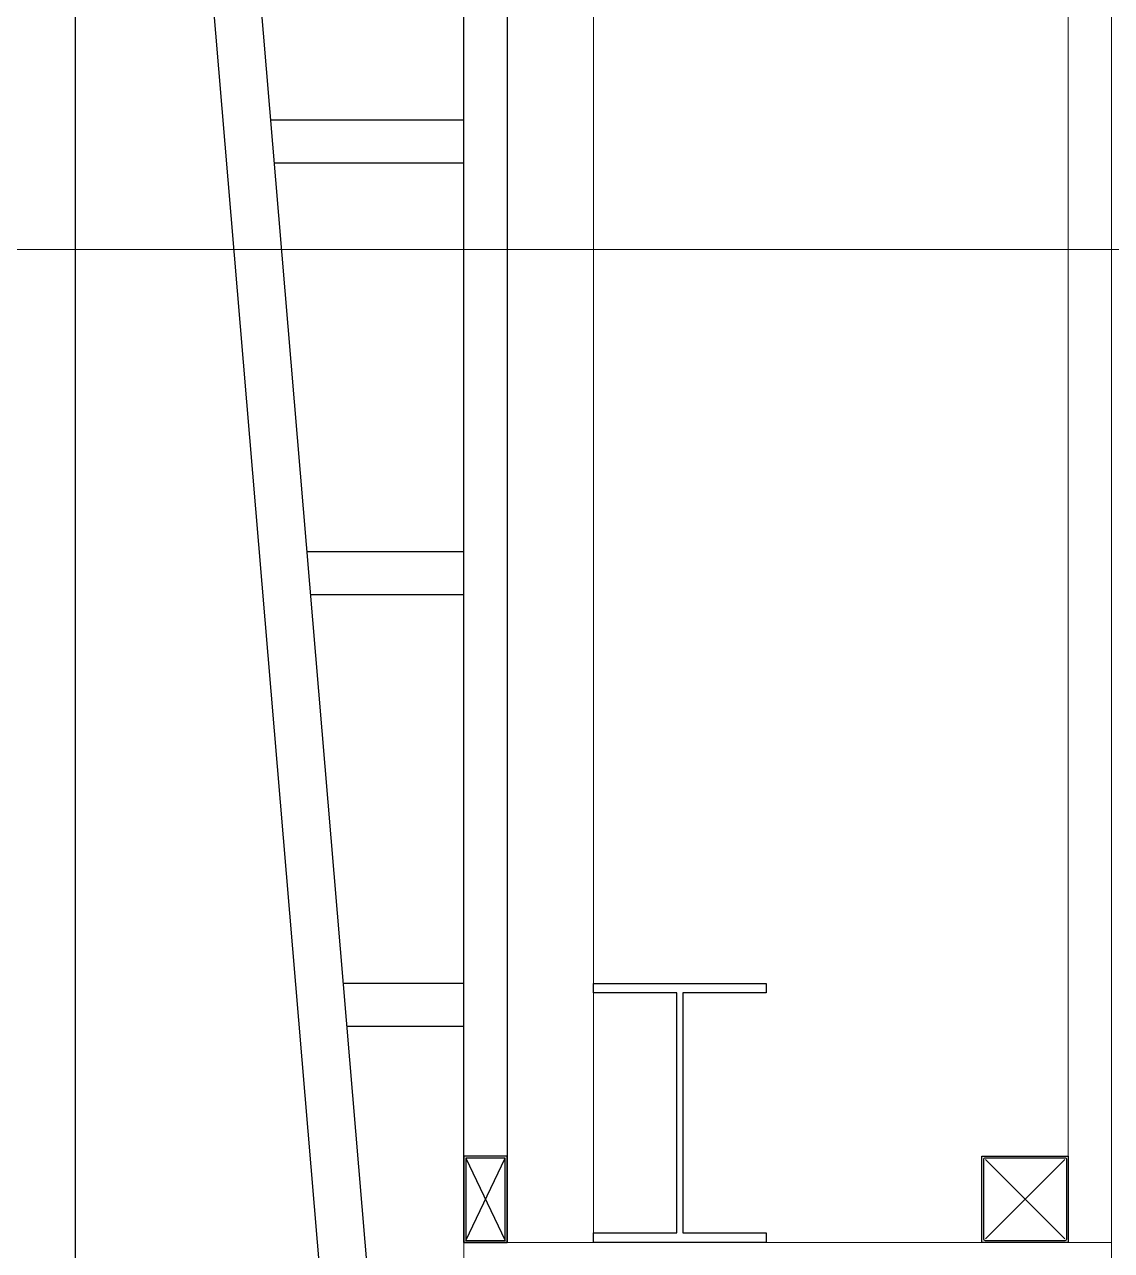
# Model space of a CAD drawing. Header units: millimetres. Extents: x 0 to 420000, y 0 to 297000.
# Drawn here: x 187754 to 189012, y 37541 to 38961 of the extents above; entities that cross this region are included whole.
import ezdxf

# ---------------------------------------------------------------- set-up
doc = ezdxf.new("R2010")
doc.units = ezdxf.units.MM
doc.linetypes.add('CEN', pattern=[62, 60, -1, 0, -1])
doc.layers.add('[0]', color=255, linetype='Continuous')
doc.layers.add('오버헤드 FR', color=1, linetype='Continuous')
for name, color, linetype, lineweight in [('A-AXIS-LINE', 1, 'CEN', 15), ('A-ELEV-LIN2', 7, 'Continuous', 25), ('A-WAXM-PANL', 6, 'Continuous', 20), ('A-XXXX-STL', 3, 'Continuous', 25)]:
    doc.layers.add(name, color=color, linetype=linetype, lineweight=lineweight)

# ---------------------------------------------------------------- blocks, each defined once
blk = doc.blocks.new('axis(211208)')
at = {"layer": 'A-AXIS-LINE', "ltscale": 1000}
blk.add_line((4631788.1, -426868.7), (4955413.1, -426868.7), dxfattribs=at)
blk = doc.blocks.new('냉동오버헤드(220321)')
for p, q in [((52.3, 3102.3, 14.1), (97.7, 3197.7, 14.1)), ((52.3, 3197.7, 14.1), (97.7, 3102.3, 14.1))]:
    blk.add_line(p, q)
at = {"layer": '[0]', "color": 4}
for p, q in [((-110.8, 2995.4, 14.1), (-405.3, 6495.4, 14.1)), ((-56, 3000, 14.1), (-350.5, 6500, 14.1)), ((50, 4400, 14.1), (-173.8, 4400, 14.1)), ((50, 4350, 14.1), (-169.6, 4350, 14.1)), ((50, 3900, 14.1), (-131.7, 3900, 14.1)), ((50, 3850, 14.1), (-127.5, 3850, 14.1)), ((50, 3400, 14.1), (-89.7, 3400, 14.1)), ((50, 3350, 14.1), (-85.4, 3350, 14.1))]:
    blk.add_line(p, q, dxfattribs=at)
at = {"layer": '오버헤드 FR', "elevation": 14.1}
for points in [[(100, 3100), (50, 3100), (50, 6500), (100, 6500)], [(100, 3200), (50, 3200), (50, 3100), (100, 3100)], [(97.7, 3197.7), (52.3, 3197.7), (52.3, 3102.3), (97.7, 3102.3)]]:
    blk.add_lwpolyline(points, close=True, dxfattribs=at)
blk = doc.blocks.new('오버헤드도어(저온2)(220321)')
for p, q in [((54, 3104), (146, 3196)), ((146, 3104), (54, 3196)), ((54, 3104), (146, 3196)), ((146, 3104), (54, 3196))]:
    blk.add_line(p, q)
at = {"layer": 'A-WAXM-PANL'}
for points in [[(600, 9200), (600, 3100), (700, 3100), (700, 9200)], [(0, 7550), (0, 3100), (50, 3100), (50, 7550)]]:
    blk.add_lwpolyline(points, dxfattribs=at)
blk.add_lwpolyline([(0, 3100), (750, 3100), (750, 3000), (0, 3000)], close=True, dxfattribs=at)
at = {"layer": 'A-XXXX-STL'}
blk.add_lwpolyline([(600, 3100), (600, 3111), (503.5, 3111), (503.5, 3389), (600, 3389), (600, 3400), (400, 3400), (400, 3389), (496.5, 3389), (496.5, 3111), (400, 3111), (400, 3100)], close=True, dxfattribs=at)
at = {"layer": '오버헤드 FR'}
blk.add_lwpolyline([(150, 3100), (150, 3200), (50, 3200), (50, 3100)], close=True, dxfattribs=at)
blk.add_lwpolyline([(150, 3100), (150, 3200), (50, 3200), (50, 3100)], close=True, dxfattribs=at)
blk.add_lwpolyline([(148, 3104), (148, 3196, 0.414214), (146, 3198), (54, 3198, 0.414214), (52, 3196), (52, 3104, 0.414214), (54, 3102), (146, 3102, 0.414214)], format="xyb", close=True, dxfattribs=at)
blk.add_lwpolyline([(148, 3104), (148, 3196, 0.414214), (146, 3198), (54, 3198, 0.414214), (52, 3196), (52, 3104, 0.414214), (54, 3102), (146, 3102, 0.414214)], format="xyb", close=True, dxfattribs=at)
at = {"xscale": -1}
blk.add_blockref('냉동오버헤드(220321)', (800, 0, -14.1), dxfattribs=at)
blk = doc.blocks.new('냉동층(220321)')
at = {"layer": 'A-ELEV-LIN2'}
blk.add_line((4758123.8, -411118.7), (4758123.8, -404068.7), dxfattribs=at)
at = {"xscale": -1}
blk.add_blockref('오버헤드도어(저온2)(220321)', (4759323.8, -411118.7), dxfattribs=at)

msp = doc.modelspace()

# ---------------------------------------------------------------- block references
msp.add_blockref('냉동층(220321)', (-4570311.3, 445568.7))
at = {"layer": 'A-AXIS-LINE'}
msp.add_blockref('axis(211208)', (-4581588.1, 465568.7), dxfattribs=at)

doc.saveas('drawing.dxf')
